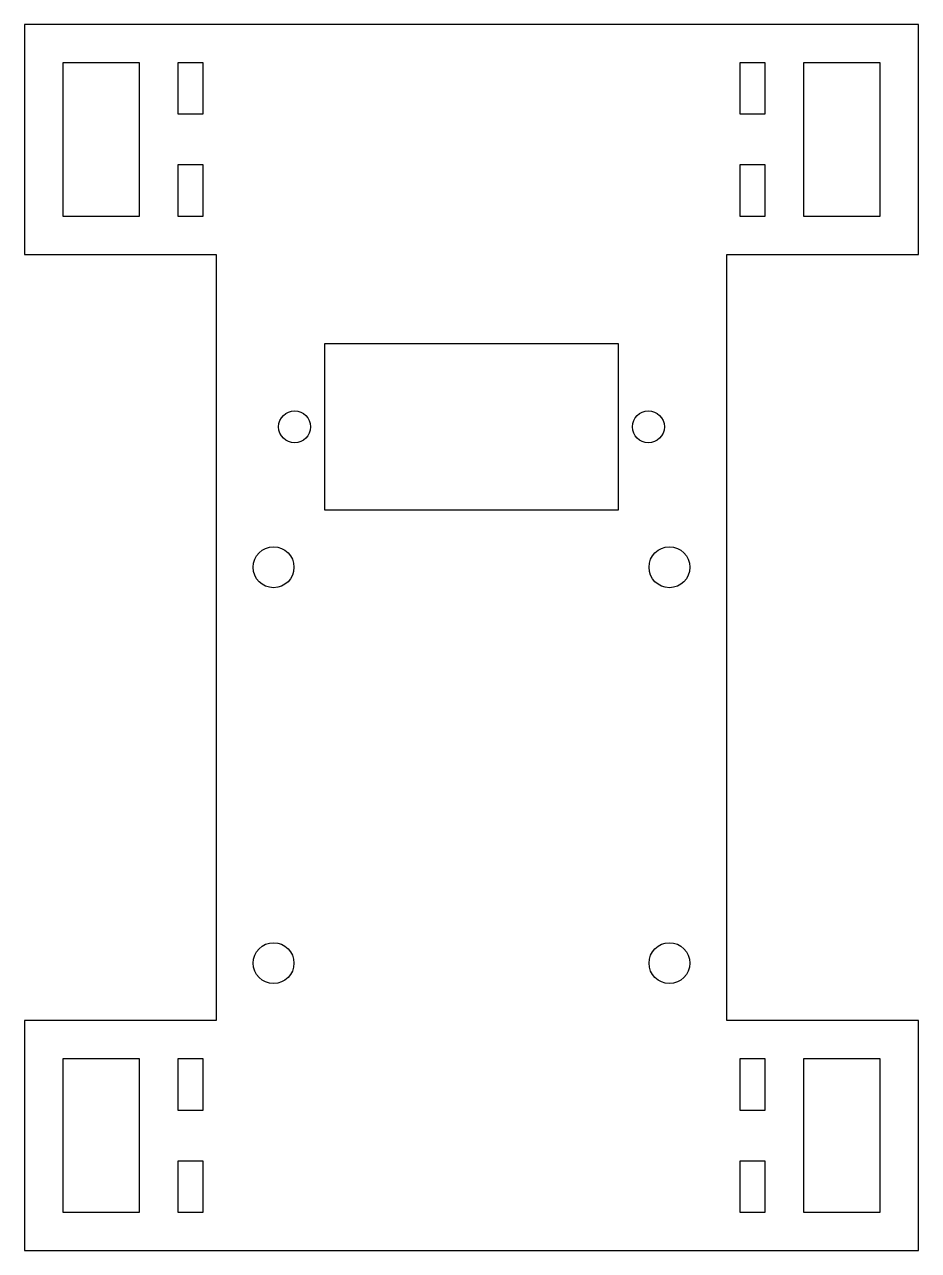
# Model space of a CAD drawing. Header units: millimetres. Extents: x -35 to 35, y -38 to 58.
import ezdxf

# ---------------------------------------------------------------- set-up
doc = ezdxf.new("R2010")
doc.units = ezdxf.units.MM

msp = doc.modelspace()

# ---------------------------------------------------------------- linework, layer by layer
at = {"color": 7, "linetype": 'Continuous', "lineweight": 25}
for p, q in [((-35, 58), (-35, 40)), ((35, 58), (-35, 58)), ((35, 40), (35, 58)), ((-26, 55), (-32, 55)), ((-32, 55), (-32, 43)), ((-26, 43), (-26, 55)), ((-21, 55), (-23, 55)), ((-23, 55), (-23, 51)), ((-21, 51), (-21, 55)), ((23, 55), (21, 55)), ((21, 55), (21, 51)), ((23, 51), (23, 55)), ((32, 55), (26, 55)), ((26, 55), (26, 43)), ((32, 43), (32, 55)), ((-23, 51), (-21, 51)), ((21, 51), (23, 51)), ((-21, 47), (-23, 47)), ((-23, 47), (-23, 43)), ((-21, 43), (-21, 47)), ((23, 47), (21, 47)), ((21, 47), (21, 43)), ((23, 43), (23, 47)), ((-32, 43), (-26, 43)), ((-23, 43), (-21, 43)), ((21, 43), (23, 43)), ((26, 43), (32, 43)), ((-35, 40), (-20, 40)), ((-20, 40), (-20, -20)), ((20, 40), (35, 40)), ((20, -20), (20, 40)), ((11.5, 33), (-11.5, 33)), ((-11.5, 33), (-11.5, 20)), ((11.5, 20), (11.5, 33)), ((-11.5, 20), (11.5, 20)), ((-35, -20), (-35, -38)), ((-20, -20), (-35, -20)), ((35, -20), (20, -20)), ((35, -38), (35, -20)), ((-26, -23), (-32, -23)), ((-32, -23), (-32, -35)), ((-26, -35), (-26, -23)), ((-21, -23), (-23, -23)), ((-23, -23), (-23, -27)), ((-21, -27), (-21, -23)), ((23, -23), (21, -23)), ((21, -23), (21, -27)), ((23, -27), (23, -23)), ((32, -23), (26, -23)), ((26, -23), (26, -35)), ((32, -35), (32, -23)), ((-23, -27), (-21, -27)), ((21, -27), (23, -27)), ((-21, -31), (-23, -31)), ((-23, -31), (-23, -35)), ((-21, -35), (-21, -31)), ((23, -31), (21, -31)), ((21, -31), (21, -35)), ((23, -35), (23, -31)), ((-32, -35), (-26, -35)), ((-23, -35), (-21, -35)), ((21, -35), (23, -35)), ((26, -35), (32, -35)), ((-35, -38), (35, -38))]:
    msp.add_line(p, q, dxfattribs=at)
for centre, radius in [((-13.85, 26.5), 1.25), ((13.85, 26.5), 1.25), ((-15.5, 15.5), 1.6), ((15.5, 15.5), 1.6), ((-15.5, -15.5), 1.6), ((15.5, -15.5), 1.6)]:
    msp.add_circle(centre, radius, dxfattribs=at)

doc.saveas('drawing.dxf')
